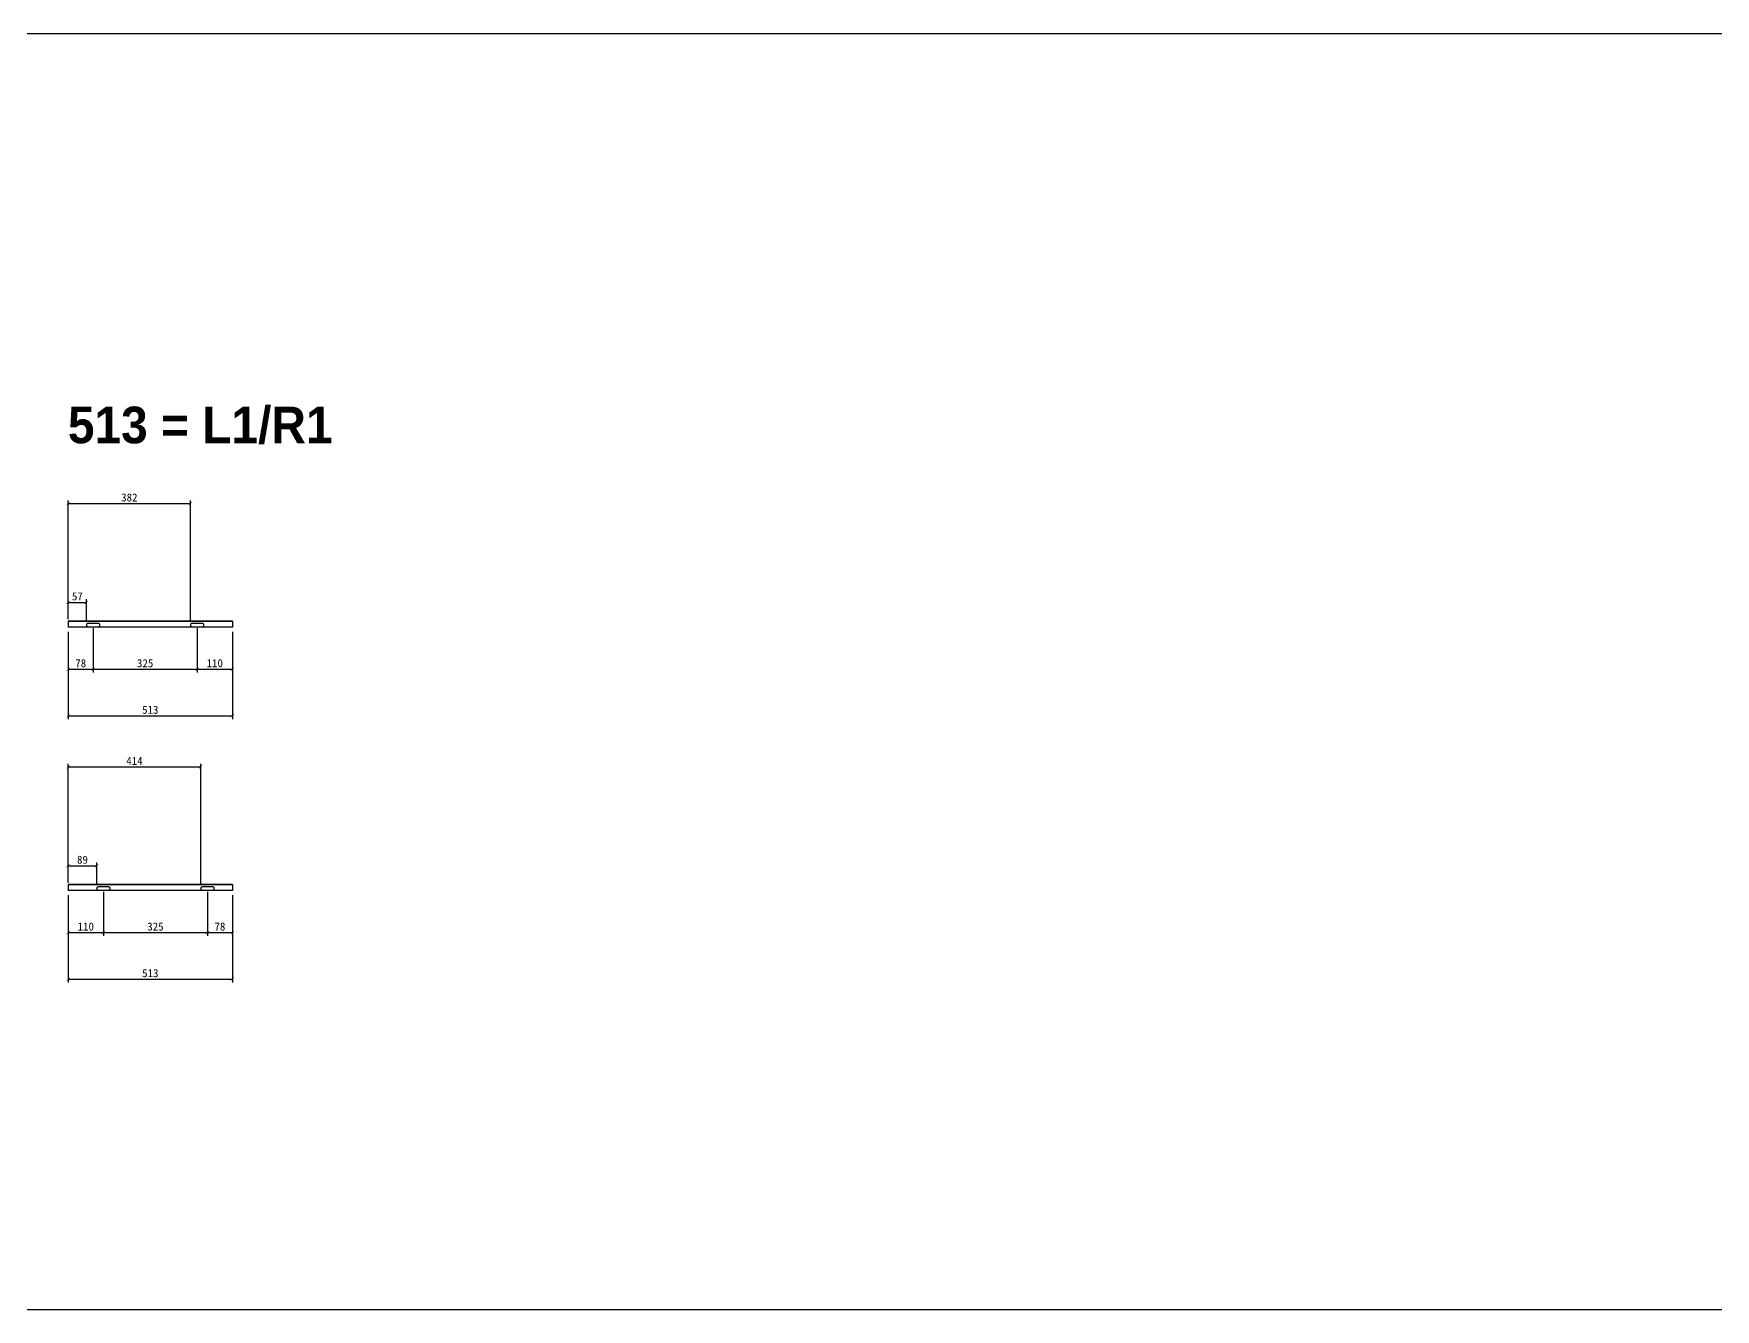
# Model space of a CAD drawing. Header units: millimetres. Extents: x -44117 to 256353, y -2095463 to 65325.
# Drawn here: x 120921 to 126175, y -969733 to -965747 of the extents above; entities that cross this region are included whole.
import ezdxf

# ---------------------------------------------------------------- set-up
doc = ezdxf.new("R2010")
doc.units = ezdxf.units.MM
doc.header["$LTSCALE"] = 10
doc.styles.add('MtX_Gulim', font='')
doc.styles.get('MtX_Gulim').set_extended_font_data('Gulim', bold=True)
doc.dimstyles.new('ISO-25', dxfattribs={"dimtxt": 2.5, "dimasz": 2.5, "dimexe": 1, "dimexo": 1, "dimtad": 1, "dimtxsty": 'Standard', "dimblk": 'ARCHTICK', "dimcen": 2.5, "dimadec": 0, "dimazin": 0, "dimtfac": 1, "dimtmove": 0, "dimatfit": 3, "dimfxl": 0, "dimarcsym": 0})

# ---------------------------------------------------------------- blocks, each defined once
blk = doc.blocks.new('_ArchTick')
at = {"color": 0, "linetype": 'ByBlock', "const_width": 0.15}
blk.add_lwpolyline([(-0.5, -0.5), (0.5, 0.5)], dxfattribs=at)
blk = doc.blocks.new('*D6628')
at = {"color": 0, "lineweight": -2}
for p, q in [((121029.1, -967616.5), (121029.1, -967888.6)), ((121542.1, -967616.5), (121542.1, -967888.6)), ((121029.1, -967878.6), (121542.1, -967878.6))]:
    blk.add_line(p, q, dxfattribs=at)
at = {"layer": 'Defpoints', "color": 0}
for p in [(121029.1, -967601.5), (121542.1, -967601.5), (121542.1, -967878.6)]:
    blk.add_point(p, dxfattribs=at)
at = {"color": 0, "lineweight": -2, "xscale": 10, "yscale": 10, "zscale": 10, "rotation": 180}
blk.add_blockref('_ArchTick', (121029.1, -967878.6), dxfattribs=at)
at = {"color": 0, "lineweight": -2, "xscale": 10, "yscale": 10, "zscale": 10}
blk.add_blockref('_ArchTick', (121542.1, -967878.6), dxfattribs=at)
at = {"color": 0, "insert": (121285.6, -967859.9), "char_height": 25, "attachment_point": 5}
blk.add_mtext('513', dxfattribs=at)
blk = doc.blocks.new('*D6629')
at = {"color": 0, "lineweight": -2}
for p, q in [((121029.1, -967616.5), (121029.1, -967743.1)), ((121107.1, -967605.1), (121107.1, -967743.1)), ((121029.1, -967733.1), (121107.1, -967733.1))]:
    blk.add_line(p, q, dxfattribs=at)
at = {"layer": 'Defpoints', "color": 0}
for p in [(121029.1, -967601.5), (121107.1, -967590.1), (121107.1, -967733.1)]:
    blk.add_point(p, dxfattribs=at)
at = {"color": 0, "lineweight": -2, "xscale": 10, "yscale": 10, "zscale": 10, "rotation": 180}
blk.add_blockref('_ArchTick', (121029.1, -967733.1), dxfattribs=at)
at = {"color": 0, "lineweight": -2, "xscale": 10, "yscale": 10, "zscale": 10}
blk.add_blockref('_ArchTick', (121107.1, -967733.1), dxfattribs=at)
at = {"color": 0, "insert": (121068.1, -967714.3), "char_height": 25, "attachment_point": 5}
blk.add_mtext('78', dxfattribs=at)
blk = doc.blocks.new('*D6630')
at = {"color": 0, "lineweight": -2}
for p, q in [((121432.1, -967605.1), (121432.1, -967743.1)), ((121542.1, -967616.5), (121542.1, -967743.1)), ((121432.1, -967733.1), (121542.1, -967733.1))]:
    blk.add_line(p, q, dxfattribs=at)
at = {"layer": 'Defpoints', "color": 0}
for p in [(121432.1, -967590.1), (121542.1, -967601.5), (121542.1, -967733.1)]:
    blk.add_point(p, dxfattribs=at)
at = {"color": 0, "lineweight": -2, "xscale": 10, "yscale": 10, "zscale": 10, "rotation": 180}
blk.add_blockref('_ArchTick', (121432.1, -967733.1), dxfattribs=at)
at = {"color": 0, "lineweight": -2, "xscale": 10, "yscale": 10, "zscale": 10}
blk.add_blockref('_ArchTick', (121542.1, -967733.1), dxfattribs=at)
at = {"color": 0, "insert": (121487.1, -967714.3), "char_height": 25, "attachment_point": 5}
blk.add_mtext('110', dxfattribs=at)
blk = doc.blocks.new('*D6631')
at = {"color": 0, "lineweight": -2}
for p, q in [((121029.1, -967568.9), (121029.1, -967514.2)), ((121086.1, -967580.1), (121086.1, -967514.2)), ((121029.1, -967524.2), (121086.1, -967524.2))]:
    blk.add_line(p, q, dxfattribs=at)
at = {"layer": 'Defpoints', "color": 0}
for p in [(121086.1, -967524.2), (121029.1, -967583.9), (121086.1, -967595.1)]:
    blk.add_point(p, dxfattribs=at)
at = {"color": 0, "lineweight": -2, "xscale": 10, "yscale": 10, "zscale": 10, "rotation": 180}
blk.add_blockref('_ArchTick', (121029.1, -967524.2), dxfattribs=at)
at = {"color": 0, "lineweight": -2, "xscale": 10, "yscale": 10, "zscale": 10}
blk.add_blockref('_ArchTick', (121086.1, -967524.2), dxfattribs=at)
at = {"color": 0, "insert": (121057.6, -967505.4), "char_height": 25, "attachment_point": 5}
blk.add_mtext('57', dxfattribs=at)
blk = doc.blocks.new('*D6632')
at = {"color": 0, "lineweight": -2}
for p, q in [((121029.1, -967577), (121029.1, -967205.2)), ((121411.1, -967580.1), (121411.1, -967205.2)), ((121029.1, -967215.2), (121411.1, -967215.2))]:
    blk.add_line(p, q, dxfattribs=at)
at = {"layer": 'Defpoints', "color": 0}
for p in [(121411.1, -967215.2), (121029.1, -967592), (121411.1, -967595.1)]:
    blk.add_point(p, dxfattribs=at)
at = {"color": 0, "lineweight": -2, "xscale": 10, "yscale": 10, "zscale": 10, "rotation": 180}
blk.add_blockref('_ArchTick', (121029.1, -967215.2), dxfattribs=at)
at = {"color": 0, "lineweight": -2, "xscale": 10, "yscale": 10, "zscale": 10}
blk.add_blockref('_ArchTick', (121411.1, -967215.2), dxfattribs=at)
at = {"color": 0, "insert": (121220.1, -967196.5), "char_height": 25, "attachment_point": 5}
blk.add_mtext('382', dxfattribs=at)
blk = doc.blocks.new('*D6633')
at = {"color": 0, "lineweight": -2}
for p, q in [((121107.1, -967615.1), (121107.1, -967743.1)), ((121432.1, -967615.1), (121432.1, -967743.1)), ((121107.1, -967733.1), (121432.1, -967733.1))]:
    blk.add_line(p, q, dxfattribs=at)
at = {"layer": 'Defpoints', "color": 0}
for p in [(121107.1, -967600.1), (121432.1, -967600.1), (121432.1, -967733.1)]:
    blk.add_point(p, dxfattribs=at)
at = {"color": 0, "lineweight": -2, "xscale": 10, "yscale": 10, "zscale": 10, "rotation": 180}
blk.add_blockref('_ArchTick', (121107.1, -967733.1), dxfattribs=at)
at = {"color": 0, "lineweight": -2, "xscale": 10, "yscale": 10, "zscale": 10}
blk.add_blockref('_ArchTick', (121432.1, -967733.1), dxfattribs=at)
at = {"color": 0, "insert": (121269.6, -967714.3), "char_height": 25, "attachment_point": 5}
blk.add_mtext('325', dxfattribs=at)
blk = doc.blocks.new('*D6634')
at = {"color": 0, "lineweight": -2}
for p, q in [((121029.1, -968439.5), (121029.1, -968711.6)), ((121542.1, -968439.5), (121542.1, -968711.6)), ((121029.1, -968701.6), (121542.1, -968701.6))]:
    blk.add_line(p, q, dxfattribs=at)
at = {"layer": 'Defpoints', "color": 0}
for p in [(121029.1, -968424.5), (121542.1, -968424.5), (121542.1, -968701.6)]:
    blk.add_point(p, dxfattribs=at)
at = {"color": 0, "lineweight": -2, "xscale": 10, "yscale": 10, "zscale": 10, "rotation": 180}
blk.add_blockref('_ArchTick', (121029.1, -968701.6), dxfattribs=at)
at = {"color": 0, "lineweight": -2, "xscale": 10, "yscale": 10, "zscale": 10}
blk.add_blockref('_ArchTick', (121542.1, -968701.6), dxfattribs=at)
at = {"color": 0, "insert": (121285.6, -968682.9), "char_height": 25, "attachment_point": 5}
blk.add_mtext('513', dxfattribs=at)
blk = doc.blocks.new('*D6635')
at = {"color": 0, "lineweight": -2}
for p, q in [((121029.1, -968439.5), (121029.1, -968566.1)), ((121139.1, -968428.1), (121139.1, -968566.1)), ((121029.1, -968556.1), (121139.1, -968556.1))]:
    blk.add_line(p, q, dxfattribs=at)
at = {"layer": 'Defpoints', "color": 0}
for p in [(121139.1, -968413.1), (121029.1, -968424.5), (121139.1, -968556.1)]:
    blk.add_point(p, dxfattribs=at)
at = {"color": 0, "lineweight": -2, "xscale": 10, "yscale": 10, "zscale": 10, "rotation": 180}
blk.add_blockref('_ArchTick', (121029.1, -968556.1), dxfattribs=at)
at = {"color": 0, "lineweight": -2, "xscale": 10, "yscale": 10, "zscale": 10}
blk.add_blockref('_ArchTick', (121139.1, -968556.1), dxfattribs=at)
at = {"color": 0, "insert": (121084.1, -968537.3), "char_height": 25, "attachment_point": 5}
blk.add_mtext('110', dxfattribs=at)
blk = doc.blocks.new('*D6636')
at = {"color": 0, "lineweight": -2}
for p, q in [((121464.1, -968428.1), (121464.1, -968566.1)), ((121542.1, -968439.5), (121542.1, -968566.1)), ((121464.1, -968556.1), (121542.1, -968556.1))]:
    blk.add_line(p, q, dxfattribs=at)
at = {"layer": 'Defpoints', "color": 0}
for p in [(121464.1, -968413.1), (121542.1, -968424.5), (121542.1, -968556.1)]:
    blk.add_point(p, dxfattribs=at)
at = {"color": 0, "lineweight": -2, "xscale": 10, "yscale": 10, "zscale": 10, "rotation": 180}
blk.add_blockref('_ArchTick', (121464.1, -968556.1), dxfattribs=at)
at = {"color": 0, "lineweight": -2, "xscale": 10, "yscale": 10, "zscale": 10}
blk.add_blockref('_ArchTick', (121542.1, -968556.1), dxfattribs=at)
at = {"color": 0, "insert": (121503.1, -968537.3), "char_height": 25, "attachment_point": 5}
blk.add_mtext('78', dxfattribs=at)
blk = doc.blocks.new('*D6637')
at = {"color": 0, "lineweight": -2}
for p, q in [((121029.1, -968391.9), (121029.1, -968337.2)), ((121029.1, -968347.2), (121118.1, -968347.2)), ((121118.1, -968403.1), (121118.1, -968337.2))]:
    blk.add_line(p, q, dxfattribs=at)
at = {"layer": 'Defpoints', "color": 0}
for p in [(121118.1, -968347.2), (121029.1, -968406.9), (121118.1, -968418.1)]:
    blk.add_point(p, dxfattribs=at)
at = {"color": 0, "lineweight": -2, "xscale": 10, "yscale": 10, "zscale": 10, "rotation": 180}
blk.add_blockref('_ArchTick', (121029.1, -968347.2), dxfattribs=at)
at = {"color": 0, "lineweight": -2, "xscale": 10, "yscale": 10, "zscale": 10}
blk.add_blockref('_ArchTick', (121118.1, -968347.2), dxfattribs=at)
at = {"color": 0, "insert": (121073.6, -968328.4), "char_height": 25, "attachment_point": 5}
blk.add_mtext('89', dxfattribs=at)
blk = doc.blocks.new('*D6638')
at = {"color": 0, "lineweight": -2}
for p, q in [((121029.1, -968400), (121029.1, -968028.2)), ((121029.1, -968038.2), (121443.1, -968038.2)), ((121443.1, -968403.1), (121443.1, -968028.2))]:
    blk.add_line(p, q, dxfattribs=at)
at = {"layer": 'Defpoints', "color": 0}
for p in [(121443.1, -968038.2), (121029.1, -968415), (121443.1, -968418.1)]:
    blk.add_point(p, dxfattribs=at)
at = {"color": 0, "lineweight": -2, "xscale": 10, "yscale": 10, "zscale": 10, "rotation": 180}
blk.add_blockref('_ArchTick', (121029.1, -968038.2), dxfattribs=at)
at = {"color": 0, "lineweight": -2, "xscale": 10, "yscale": 10, "zscale": 10}
blk.add_blockref('_ArchTick', (121443.1, -968038.2), dxfattribs=at)
at = {"color": 0, "insert": (121236.1, -968019.5), "char_height": 25, "attachment_point": 5}
blk.add_mtext('414', dxfattribs=at)
blk = doc.blocks.new('*D6639')
at = {"color": 0, "lineweight": -2}
for p, q in [((121139.1, -968438.1), (121139.1, -968566.1)), ((121464.1, -968438.1), (121464.1, -968566.1)), ((121139.1, -968556.1), (121464.1, -968556.1))]:
    blk.add_line(p, q, dxfattribs=at)
at = {"layer": 'Defpoints', "color": 0}
for p in [(121139.1, -968423.1), (121464.1, -968423.1), (121464.1, -968556.1)]:
    blk.add_point(p, dxfattribs=at)
at = {"color": 0, "lineweight": -2, "xscale": 10, "yscale": 10, "zscale": 10, "rotation": 180}
blk.add_blockref('_ArchTick', (121139.1, -968556.1), dxfattribs=at)
at = {"color": 0, "lineweight": -2, "xscale": 10, "yscale": 10, "zscale": 10}
blk.add_blockref('_ArchTick', (121464.1, -968556.1), dxfattribs=at)
at = {"color": 0, "insert": (121301.6, -968537.3), "char_height": 25, "attachment_point": 5}
blk.add_mtext('325', dxfattribs=at)

msp = doc.modelspace()

# ---------------------------------------------------------------- linework, layer by layer
at = {"color": 1}
for p, q in [((104302.82932, -965746.66128), (196571.97618, -965746.66128)), ((104302.82932, -965746.66128), (196571.97618, -965746.66128)), ((104302.82932, -965746.66128), (196571.97618, -965746.66128)), ((104302.82932, -965746.66128), (196571.97618, -965746.66128)), ((104302.82932, -965746.66128), (196571.97618, -965746.66128)), ((104302.82932, -965746.66128), (196571.97618, -965746.66128)), ((104302.82932, -965746.66128), (196571.97618, -965746.66128)), ((104302.82932, -965746.66128), (196571.97618, -965746.66128)), ((104302.82932, -965746.66128), (196571.97618, -965746.66128)), ((104302.82932, -965746.66128), (196571.97618, -965746.66128)), ((106514.67745, -965746.66128), (198783.82431, -965746.66128)), ((106514.67745, -965746.66128), (198783.82431, -965746.66128)), ((106514.67745, -965746.66128), (198783.82431, -965746.66128)), ((106514.67745, -965746.66128), (198783.82431, -965746.66128)), ((106514.67745, -965746.66128), (198783.82431, -965746.66128)), ((106514.67745, -965746.66128), (198783.82431, -965746.66128)), ((106514.67745, -965746.66128), (198783.82431, -965746.66128)), ((106514.67745, -965746.66128), (198783.82431, -965746.66128)), ((106514.67745, -965746.66128), (198783.82431, -965746.66128)), ((106514.67745, -965746.66128), (198783.82431, -965746.66128)), ((104302.82932, -969733.442), (196571.97618, -969733.442)), ((104302.82932, -969733.442), (196571.97618, -969733.442)), ((104302.82932, -969733.442), (196571.97618, -969733.442)), ((104302.82932, -969733.442), (196571.97618, -969733.442)), ((104302.82932, -969733.442), (196571.97618, -969733.442)), ((104302.82932, -969733.442), (196571.97618, -969733.442)), ((104302.82932, -969733.442), (196571.97618, -969733.442)), ((104302.82932, -969733.442), (196571.97618, -969733.442)), ((104302.82932, -969733.442), (196571.97618, -969733.442)), ((104302.82932, -969733.442), (196571.97618, -969733.442)), ((106514.67745, -969733.442), (198783.82431, -969733.442)), ((106514.67745, -969733.442), (198783.82431, -969733.442)), ((106514.67745, -969733.442), (198783.82431, -969733.442)), ((106514.67745, -969733.442), (198783.82431, -969733.442)), ((106514.67745, -969733.442), (198783.82431, -969733.442)), ((106514.67745, -969733.442), (198783.82431, -969733.442)), ((106514.67745, -969733.442), (198783.82431, -969733.442)), ((106514.67745, -969733.442), (198783.82431, -969733.442)), ((106514.67745, -969733.442), (198783.82431, -969733.442)), ((106514.67745, -969733.442), (198783.82431, -969733.442))]:
    msp.add_line(p, q, dxfattribs=at)
at = {"linetype": 'Continuous'}
for p, q in [((121542.0795, -967582.50584), (121029.0747, -967582.50584)), ((121542.0795, -967583.90584), (121029.0747, -967583.90584)), ((121542.0795, -967601.50584), (121029.0747, -967601.50584)), ((121542.0795, -968405.50628), (121029.0747, -968405.50628)), ((121542.0795, -968406.90628), (121029.0747, -968406.90628)), ((121542.0795, -968424.50628), (121029.0747, -968424.50628))]:
    msp.add_line(p, q, dxfattribs=at)
for p, q in [((121029.0747, -967582.50584), (121029.0747, -967601.50584)), ((121542.0795, -967582.50584), (121542.0795, -967601.50584)), ((121029.0747, -968405.50628), (121029.0747, -968424.50628)), ((121542.0795, -968405.50628), (121542.0795, -968424.50628))]:
    msp.add_line(p, q)
at = {"color": 2, "linetype": 'Continuous'}
for points in [[(121086.0749, -967595.10584), (121086.0749, -967595.10584, 0.4142135624), (121091.0749, -967600.10584), (121123.0749, -967600.10584, 0.4142135624), (121128.0749, -967595.10584), (121128.0749, -967595.10584, 0.4142135624), (121123.0749, -967590.10584), (121091.0749, -967590.10584, 0.4142135624)], [(121411.0749, -967595.10584), (121411.0749, -967595.10584, 0.4142135624), (121416.0749, -967600.10584), (121448.0749, -967600.10584, 0.4142135624), (121453.0749, -967595.10584), (121453.0749, -967595.10584, 0.4142135624), (121448.0749, -967590.10584), (121416.0749, -967590.10584, 0.4142135624)], [(121118.0749, -968418.10628), (121118.0749, -968418.10628, 0.4142135624), (121123.0749, -968423.10628), (121155.0749, -968423.10628, 0.4142135624), (121160.0749, -968418.10628), (121160.0749, -968418.10628, 0.4142135624), (121155.0749, -968413.10628), (121123.0749, -968413.10628, 0.4142135624)], [(121443.0749, -968418.10628), (121443.0749, -968418.10628, 0.4142135624), (121448.0749, -968423.10628), (121480.0749, -968423.10628, 0.4142135624), (121485.0749, -968418.10628), (121485.0749, -968418.10628, 0.4142135624), (121480.0749, -968413.10628), (121448.0749, -968413.10628, 0.4142135624)]]:
    msp.add_lwpolyline(points, format="xyb", close=True, dxfattribs=at)

# ---------------------------------------------------------------- texts
at = {"linetype": 'Continuous', "style": 'MtX_Gulim'}
msp.add_text('513 = L1/R1', height=114.2657061, dxfattribs=at).set_placement((121028.18688, -967026.66335))

# ---------------------------------------------------------------- dimensions: what is measured, and where the dimension line sits
for base, p1, p2, picture, middle in [((121411.0749, -967215.24444), (121029.0747, -967592.00584), (121411.0749, -967595.10584), '*D6632', (121220.0748, -967196.49444)), ((121086.0749, -967524.17313), (121029.0747, -967583.90584), (121086.0749, -967595.10584), '*D6631', (121057.5748, -967505.42313)), ((121107.0749, -967733.09542), (121029.0747, -967601.50584), (121107.0749, -967590.10584), '*D6629', (121068.0748, -967714.34542)), ((121432.0749, -967733.09542), (121107.0749, -967600.10584), (121432.0749, -967600.10584), '*D6633', (121269.5749, -967714.34542)), ((121542.0795, -967733.09542), (121432.0749, -967590.10584), (121542.0795, -967601.50584), '*D6630', (121487.0772, -967714.34542)), ((121443.0749, -968038.24488), (121029.0747, -968415.00628), (121443.0749, -968418.10628), '*D6638', (121236.0748, -968019.49488)), ((121118.0749, -968347.17357), (121029.0747, -968406.90628), (121118.0749, -968418.10628), '*D6637', (121073.5748, -968328.42357)), ((121139.0749, -968556.09586), (121029.0747, -968424.50628), (121139.0749, -968413.10628), '*D6635', (121084.0748, -968537.34586)), ((121542.0795, -968556.09586), (121464.0749, -968413.10628), (121542.0795, -968424.50628), '*D6636', (121503.0772, -968537.34586)), ((121464.0749, -968556.09586), (121139.0749, -968423.10628), (121464.0749, -968423.10628), '*D6639', (121301.5749, -968537.34586))]:
    dim = msp.add_linear_dim(base=base, p1=p1, p2=p2, dimstyle='ISO-25', override={"dimscale": 10, "dimasz": 1, "dimexo": 1.5})
    dim.commit()
    dim.dimension.update_dxf_attribs({"geometry": picture, "text_midpoint": middle})
for base, p1, p2, picture, middle in [((121542.0795, -967878.62885), (121029.0747, -967601.50584), (121542.0795, -967601.50584), '*D6628', (121285.5771, -967878.62885)), ((121542.0795, -968701.62929), (121029.0747, -968424.50628), (121542.0795, -968424.50628), '*D6634', (121285.5771, -968701.62929))]:
    dim = msp.add_linear_dim(base=base, p1=p1, p2=p2, dimstyle='ISO-25', override={"dimscale": 10, "dimasz": 1, "dimexo": 1.5})
    dim.commit()
    dim.dimension.update_dxf_attribs({"geometry": picture, "text_midpoint": middle, "dimtype": 160})

doc.saveas('drawing.dxf')
